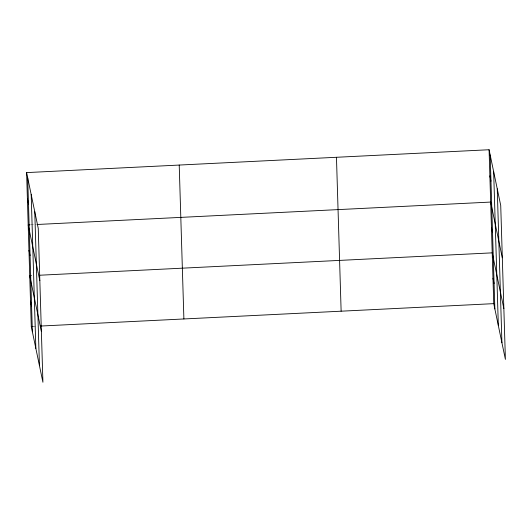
<?xml version="1.0" encoding="UTF-8"?>
<svg xmlns="http://www.w3.org/2000/svg" width="532" height="532" viewBox="0 0 532 532"><rect width="100%" height="100%" fill="white"/><g stroke="black" fill="none" stroke-linecap="round" stroke-linejoin="round"><path stroke-width="0.4" stroke-dasharray="2.66 2" d="M30.676 224.81L36.482 224.517M32.931 326.429L35.425 326.302"/><path stroke-width="0.8" d="M26.6 172.601L38.251 228.354L42.919 382.262L31.275 326.508L26.6 172.601L489.081 149.738L500.725 205.492L505.4 359.399L493.749 303.646L489.081 149.738M29.845 224.85L28.189 224.93L39.834 280.683M37.313 224.477L490.67 202.067L502.314 257.82M31.388 275.636L29.732 275.722L41.376 331.476M39.687 275.23L492.213 252.853L503.857 308.607M31.275 326.508L32.931 326.429M40.399 326.056L493.749 303.646M489.872 175.899L490.976 181.166M491.442 227.463L492.539 232.723M492.984 278.249L494.082 283.516M27.391 198.768L28.495 204.035M28.961 250.326L30.058 255.593M30.504 301.112L31.601 306.379M497.247 188.833L501.922 342.734M493.656 171.663L498.331 325.571M490.178 155.005L494.853 308.912M336.463 157.286L341.132 311.187M179.218 165.06L183.892 318.961M34.766 211.696L39.441 365.604M31.182 194.532L35.857 348.433M27.697 177.868L32.372 331.775"/></g></svg>
